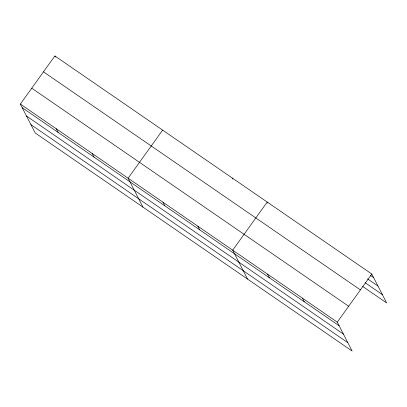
<?xml version="1.0" encoding="UTF-8"?>
<svg xmlns="http://www.w3.org/2000/svg" width="407" height="407" viewBox="0 0 407 407"><rect width="100%" height="100%" fill="white"/><g stroke="black" fill="none" stroke-linecap="round" stroke-linejoin="round"><path stroke-width="0.61" d="M20.35 104.07L337.281 322.135L352.131 351.038L35.2 132.967L20.35 104.07L54.869 55.963L371.8 274.033L386.65 302.93L362.713 286.462M162.627 130.108L128.103 178.215L142.959 207.112M337.281 322.135L371.8 274.033M370.538 275.503L373.662 277.655M367.541 278.836L377.945 285.994M365.191 282.773L382.361 294.587M43.478 71.841L360.409 289.906M31.741 88.197L348.672 306.262M22.212 107.692L339.138 325.758M26.501 116.036L343.427 334.101M30.917 124.628L347.843 342.694M267.745 203.103L267.211 202.07L232.692 250.173L247.542 279.075M302.416 298.148L304.278 301.77M232.351 178.083L232.88 179.116M267.557 274.16L269.414 277.783M197.827 226.185L199.689 229.807M162.968 202.198L164.83 205.825M54.869 55.963L55.403 57M92.186 153.5L94.048 157.122M56.268 128.785L58.13 132.407"/></g></svg>
